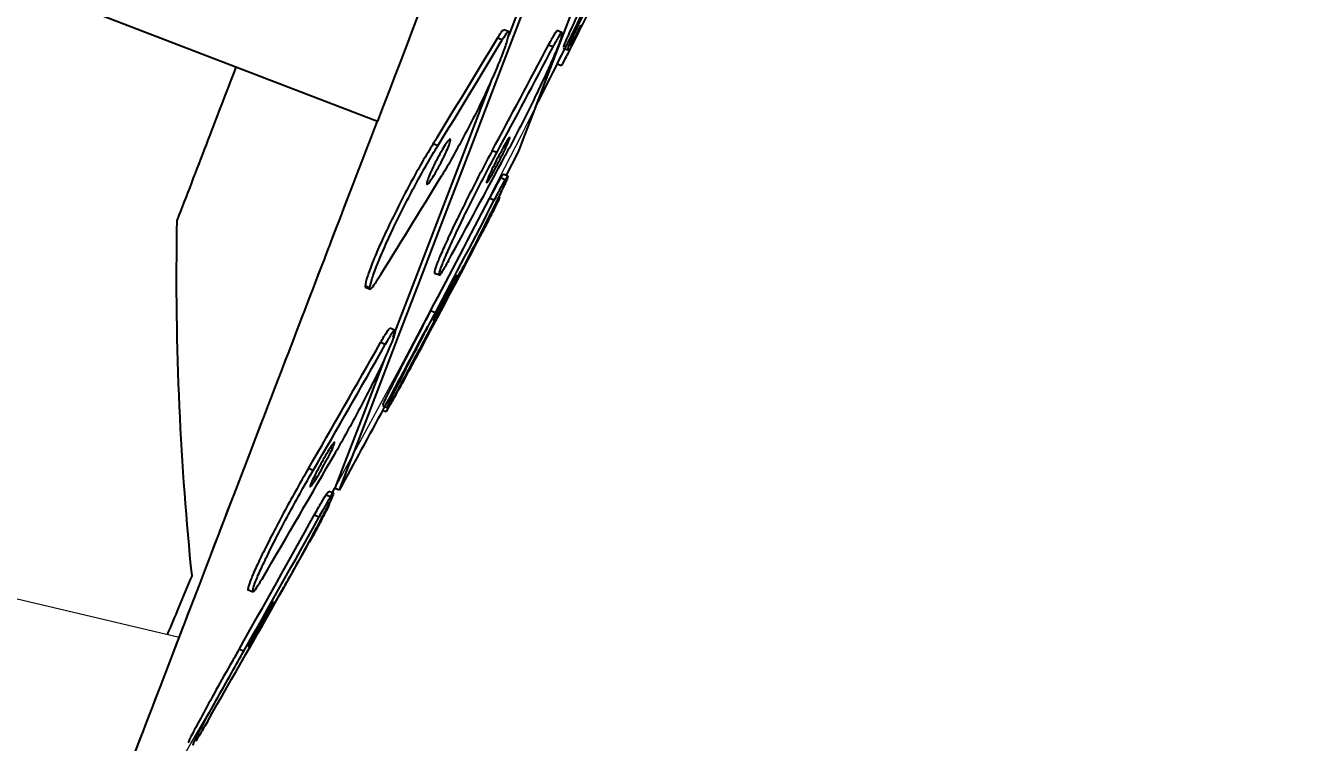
# Model space of a CAD drawing. Header units: millimetres. Extents: x 789 to 1209, y -1278 to -684.
# Drawn here: x 864.24 to 882.82, y -797.49 to -786.99 of the extents above; entities that cross this region are included whole.
import ezdxf

# ---------------------------------------------------------------- set-up
doc = ezdxf.new("R2010")
doc.units = ezdxf.units.MM
doc.header["$LTSCALE"] = 0.1
doc.layers.get('0').update_dxf_attribs({"lineweight": 13})
doc.layers.add('DIM', color=3, linetype='Continuous', lineweight=9)
doc.styles.get("Standard").update_dxf_attribs({"font": 'arial.ttf'})
doc.dimstyles.new('ISO-25', dxfattribs={"dimtxt": 2.5, "dimasz": 2.5, "dimexe": 1.25, "dimexo": 0.625, "dimtad": 1, "dimlfac": 1.333333, "dimtxsty": 'Standard', "dimcen": 2.5, "dimadec": 0, "dimazin": 0, "dimtfac": 1, "dimtmove": 0, "dimatfit": 3, "dimfxl": 0, "dimarcsym": 0})

# ---------------------------------------------------------------- blocks, each defined once
blk = doc.blocks.new('*D18')
at = {"layer": 'Defpoints', "color": 0}
for p in [(889.248, -721.665), (889.248, -735.525), (841.999, -806.746)]:
    blk.add_point(p, dxfattribs=at)
at = {"layer": 'DIM', "color": 0, "linetype": 'ByBlock', "lineweight": -2}
for p, q in [((841.999, -806.121), (841.999, -720.415)), ((889.248, -734.9), (889.248, -720.415)), ((845.999, -721.665), (885.248, -721.665))]:
    blk.add_line(p, q, dxfattribs=at)
at = {"layer": 'DIM', "color": 0}
for points in [[(845.999, -720.998), (845.999, -722.331), (841.999, -721.665)], [(885.248, -720.998), (885.248, -722.331), (889.248, -721.665)]]:
    blk.add_solid(points, dxfattribs=at)
at = {"layer": 'DIM', "color": 0, "insert": (865.623, -718.996), "char_height": 4, "attachment_point": 5}
blk.add_mtext('63', dxfattribs=at)
blk = doc.blocks.new('*D19')
at = {"layer": 'Defpoints', "color": 0}
for p in [(879.867, -731.925), (892.294, -731.925), (836.068, -950.146)]:
    blk.add_point(p, dxfattribs=at)
at = {"layer": 'DIM', "color": 0, "linetype": 'ByBlock', "lineweight": -2}
for p, q in [((880.492, -731.925), (893.544, -731.925)), ((892.294, -946.146), (892.294, -735.925)), ((836.693, -950.146), (893.544, -950.146))]:
    blk.add_line(p, q, dxfattribs=at)
at = {"layer": 'DIM', "color": 0}
for points in [[(891.627, -735.925), (892.961, -735.925), (892.294, -731.925)], [(891.627, -946.146), (892.961, -946.146), (892.294, -950.146)]]:
    blk.add_solid(points, dxfattribs=at)
at = {"layer": 'DIM', "color": 0, "insert": (889.627, -841.035), "char_height": 4, "attachment_point": 5, "rotation": 90}
blk.add_mtext('290', dxfattribs=at)

msp = doc.modelspace()

# ---------------------------------------------------------------- linework, layer by layer
at = {"color": 7, "linetype": 'Continuous'}
for p, q in [((888.848, -737.713), (864.483, -801.186)), ((878.535, -764.579), (864.498, -801.147)), ((869.395, -788.39), (876.666, -769.45)), ((869.395, -788.39), (864.483, -801.186)), ((866.492, -795.954), (857.482, -793.822))]:
    msp.add_line(p, q, dxfattribs=at)
at = {"color": 7, "linetype": 'Continuous', "lineweight": 25}
for p, q in [((871.317, -787.077), (871.247, -787.05)), ((872.097, -787.089), (872.028, -787.062)), ((871.223, -787.199), (871.153, -787.173)), ((871.969, -787.302), (871.899, -787.276)), ((872.116, -787.318), (872.184, -787.344)), ((867.323, -787.594), (869.395, -788.39)), ((872.031, -787.551), (872.094, -787.575)), ((870.28, -788.75), (870.21, -788.724)), ((871.144, -788.851), (871.075, -788.825)), ((871.287, -789.182), (871.456, -788.851)), ((871.237, -789.17), (871.199, -789.222)), ((871.268, -789.249), (871.199, -789.222)), ((871.307, -789.195), (871.238, -789.168)), ((871.107, -789.548), (871.037, -789.521)), ((870.303, -790.648), (870.233, -790.622)), ((869.214, -790.805), (869.217, -790.823)), ((869.284, -790.832), (869.214, -790.805)), ((869.217, -790.824), (869.287, -790.851)), ((870.244, -791.196), (870.174, -791.17)), ((869.648, -791.451), (869.579, -791.424)), ((869.511, -791.661), (869.441, -791.634)), ((869.475, -792.558), (869.544, -792.584)), ((869.475, -792.627), (869.521, -792.645)), ((868.454, -793.506), (868.384, -793.479)), ((868.682, -793.815), (868.641, -793.867)), ((868.711, -793.893), (868.641, -793.867)), ((868.751, -793.84), (868.682, -793.814)), ((868.735, -793.832), (868.772, -793.766)), ((868.772, -793.766), (868.841, -793.793)), ((868.54, -794.189), (868.47, -794.162)), ((867.573, -795.288), (867.503, -795.261)), ((867.438, -796.155), (867.368, -796.128))]:
    msp.add_line(p, q, dxfattribs=at)
at = {"color": 8, "linetype": 'Continuous', "lineweight": 25}
msp.add_line((870.064, -791.667), (870.05, -791.662), dxfattribs=at)
at = {"color": 7, "linetype": 'Continuous', "lineweight": 25, "flags": 128}
for points in [[(871.456, -788.851), (871.48, -788.788), (871.554, -788.597), (871.675, -788.281), (871.844, -787.841), (872.059, -787.28), (872.319, -786.603), (872.622, -785.814), (872.966, -784.918), (873.348, -783.922), (873.767, -782.832), (874.218, -781.655), (874.7, -780.401), (875.208, -779.076), (875.74, -777.691), (876.291, -776.255), (876.858, -774.778), (877.438, -773.269), (878.025, -771.739), (878.616, -770.199), (879.207, -768.658)], [(868.841, -793.793), (868.866, -793.729), (868.939, -793.539), (869.06, -793.222), (869.229, -792.782), (869.445, -792.22), (869.706, -791.539), (870.012, -790.743), (870.36, -789.836), (870.749, -788.823), (871.176, -787.71), (871.64, -786.501), (872.138, -785.205), (872.667, -783.827), (873.224, -782.375), (873.807, -780.856), (874.412, -779.28), (875.036, -777.654), (875.676, -775.987), (876.329, -774.288), (876.99, -772.565), (877.656, -770.829), (878.325, -769.088)], [(873.248, -782.105), (873.155, -782.348), (872.597, -783.8), (872.068, -785.178), (871.571, -786.474), (871.32, -787.128)], [(860.414, -784.943), (864.905, -786.666), (867.323, -787.594)], [(871.063, -787.797), (870.679, -788.796), (870.29, -789.809), (869.942, -790.716), (869.637, -791.512), (869.621, -791.553)], [(869.494, -791.884), (869.375, -792.193), (869.16, -792.755), (868.991, -793.196), (868.869, -793.512), (868.796, -793.702), (868.772, -793.766)]]:
    msp.add_lwpolyline(points, dxfattribs=at)
at = {"color": 7, "linetype": 'Continuous', "lineweight": 25}
for centre, radius, start, end in [((925.221, -801.872), 83.365, 122.95922, 183.35148), ((702.363, -702.541), 189.773, 333.17378, 333.63392), ((765.111, -723.728), 123.572, 328.26644, 329.10818), ((765.128, -723.733), 123.629, 328.27059, 329.11194), ((722.555, -708.763), 168.725, 331.67247, 332.26836), ((722.642, -708.809), 168.7, 331.67524, 332.27121), ((722.302, -709.468), 168.817, 331.3392, 331.9352), ((764.435, -724.841), 123.918, 327.87868, 328.71913), ((702.834, -702.532), 189.366, 332.09062, 332.65357), ((702.779, -702.503), 189.503, 332.09329, 332.65583), ((713.102, -707.762), 177.98, 331.87307, 332.4536), ((702.858, -702.657), 189.407, 331.77595, 332.33914), ((702.363, -702.541), 189.847, 331.27165, 332.09666), ((722.446, -708.703), 168.775, 329.84745, 330.56931), ((722.473, -708.717), 168.819, 329.85097, 330.57264), ((721.999, -709.296), 169.092, 329.51459, 330.23576), ((702.669, -702.442), 189.48, 330.3674, 331.04883), ((702.627, -702.418), 189.602, 330.37083, 331.05182), ((712.751, -707.57), 178.306, 330.14631, 330.79941), ((702.707, -702.576), 189.504, 330.05242, 330.73433)]:
    msp.add_arc(centre, radius, start, end, dxfattribs=at)
at = {"color": 7, "linetype": 'Continuous'}
msp.add_arc((702.363, -702.541), 189.773, 328.68082, 339, dxfattribs=at)
at = {"color": 7, "linetype": 'Continuous', "lineweight": 25}
for points, knots in [([(888.848, -737.713), (888.848, -737.713), (888.692, -738.12), (888.08, -739.714), (887.624, -740.902), (886.446, -743.97), (885.725, -745.85), (884.071, -750.159), (883.138, -752.588), (881.133, -757.811), (880.061, -760.605), (877.857, -766.346), (876.726, -769.293), (874.491, -775.116), (873.386, -777.992), (871.289, -783.457), (870.296, -786.044), (869.395, -788.389)], [0, 0, 0, 0, 0.125, 0.125, 0.25, 0.25, 0.375, 0.375, 0.5, 0.5, 0.625, 0.625, 0.75, 0.75, 0.875, 0.875, 1, 1, 1, 1]), ([(872.725, -786.009), (872.653, -786.157), (872.508, -786.455), (872.319, -786.851), (872.184, -787.144), (872.113, -787.305), (872.12, -787.301), (872.123, -787.299)], [0, 0, 0, 0, 0.216681, 0.43601, 0.654755, 0.872635, 1, 1, 1, 1]), ([(872.187, -787.337), (872.186, -787.339), (872.171, -787.362), (872.212, -787.262), (872.314, -787.037), (872.482, -786.682), (872.652, -786.328), (872.76, -786.107), (872.795, -786.035)], [0, 0, 0, 0, 0.024075, 0.241474, 0.458679, 0.676171, 0.894403, 1, 1, 1, 1]), ([(872.099, -787.562), (872.097, -787.566), (872.088, -787.588), (872.145, -787.481), (872.266, -787.244), (872.415, -786.945), (872.517, -786.739), (872.55, -786.672)], [0, 0, 0, 0, 0.059514, 0.328821, 0.598481, 0.869058, 1, 1, 1, 1]), ([(871.153, -787.173), (871.17, -787.146), (871.203, -787.093), (871.235, -787.052), (871.243, -787.054), (871.246, -787.054)], [0, 0, 0, 0, 0.366741, 0.734218, 1, 1, 1, 1]), ([(871.32, -787.096), (871.324, -787.073), (871.316, -787.071), (871.281, -787.107), (871.255, -787.146), (871.223, -787.199)], [0, 0, 0, 0, 0.5, 0.5, 1, 1, 1, 1]), ([(872.028, -787.062), (872.024, -787.061), (872.009, -787.08), (871.964, -787.156), (871.933, -787.212), (871.899, -787.276)], [0, 0, 0, 0, 0.5, 0.5, 1, 1, 1, 1]), ([(872.374, -786.986), (872.34, -787.054), (872.307, -787.12), (872.252, -787.228), (872.231, -787.268), (872.22, -787.288)], [0, 0, 0, 0, 0.5, 0.5, 1, 1, 1, 1]), ([(871.32, -787.096), (871.315, -787.132), (871.303, -787.18), (871.266, -787.296), (871.241, -787.366), (871.181, -787.521), (871.145, -787.608), (871.064, -787.793), (871.02, -787.891), (870.924, -788.095), (870.873, -788.201), (870.767, -788.411), (870.712, -788.518), (870.548, -788.826), (870.438, -789.021), (870.34, -789.184)], [0, 0, 0, 0, 0.125, 0.125, 0.25, 0.25, 0.375, 0.375, 0.5, 0.5, 0.625, 0.625, 0.75, 0.75, 1, 1, 1, 1]), ([(872.097, -787.089), (872.103, -787.092), (872.103, -787.107), (872.089, -787.163), (872.075, -787.203), (872.037, -787.306), (872.011, -787.368), (871.949, -787.512), (871.913, -787.592), (871.832, -787.769), (871.787, -787.864), (871.692, -788.062), (871.641, -788.167), (871.484, -788.48), (871.373, -788.695), (871.269, -788.891)], [0, 0, 0, 0, 0.125, 0.125, 0.25, 0.25, 0.375, 0.375, 0.5, 0.5, 0.625, 0.625, 0.75, 0.75, 1, 1, 1, 1]), ([(871.969, -787.302), (872.003, -787.238), (872.033, -787.183), (872.079, -787.107), (872.094, -787.087), (872.097, -787.089)], [0, 0, 0, 0, 0.5, 0.5, 1, 1, 1, 1]), ([(864.483, -801.186), (864.483, -801.186), (864.466, -801.241), (864.53, -801.059), (864.696, -800.633), (864.99, -799.867), (865.392, -798.818), (865.904, -797.484), (866.52, -795.88), (867.233, -794.022), (867.969, -792.104), (868.693, -790.218), (869.161, -788.999), (869.395, -788.389)], [0, 0, 0, 0, 0.000014, 0.105424, 0.210834, 0.316244, 0.421653, 0.527063, 0.632473, 0.737883, 0.843293, 0.921646, 1, 1, 1, 1]), ([(870.21, -788.724), (870.16, -788.805), (870.106, -788.894), (869.998, -789.082), (869.942, -789.182), (869.831, -789.388), (869.776, -789.492), (869.669, -789.703), (869.617, -789.808), (869.52, -790.01), (869.474, -790.11), (869.392, -790.294), (869.356, -790.379), (869.294, -790.536), (869.269, -790.604), (869.232, -790.721), (869.219, -790.769), (869.214, -790.805)], [0, 0, 0, 0, 0.125, 0.125, 0.25, 0.25, 0.375, 0.375, 0.5, 0.5, 0.625, 0.625, 0.75, 0.75, 0.875, 0.875, 1, 1, 1, 1]), ([(870.121, -789.282), (870.131, -789.244), (870.158, -789.174), (870.235, -789.01), (870.283, -788.917), (870.372, -788.762), (870.412, -788.7), (870.462, -788.642), (870.471, -788.648), (870.453, -788.723), (870.425, -788.793), (870.349, -788.957), (870.301, -789.05), (870.211, -789.206), (870.171, -789.268), (870.122, -789.325), (870.112, -789.32), (870.121, -789.282)], [0, 0, 0, 0, 0.125, 0.125, 0.25, 0.25, 0.375, 0.375, 0.5, 0.5, 0.625, 0.625, 0.75, 0.75, 0.875, 0.875, 1, 1, 1, 1]), ([(870.994, -789.284), (870.997, -789.267), (871.018, -789.214), (871.085, -789.07), (871.131, -788.978), (871.22, -788.809), (871.262, -788.732), (871.322, -788.635), (871.338, -788.617), (871.332, -788.651), (871.311, -788.703), (871.244, -788.847), (871.198, -788.938), (871.109, -789.109), (871.066, -789.186), (871.007, -789.282), (870.991, -789.301), (870.994, -789.284)], [0, 0, 0, 0, 0.125, 0.125, 0.25, 0.25, 0.375, 0.375, 0.5, 0.5, 0.625, 0.625, 0.75, 0.75, 0.875, 0.875, 1, 1, 1, 1]), ([(869.284, -790.832), (869.289, -790.796), (869.301, -790.749), (869.339, -790.632), (869.364, -790.563), (869.425, -790.408), (869.462, -790.321), (869.544, -790.136), (869.589, -790.039), (869.687, -789.835), (869.739, -789.729), (869.846, -789.52), (869.902, -789.413), (870.068, -789.106), (870.18, -788.912), (870.28, -788.75)], [0, 0, 0, 0, 0.125, 0.125, 0.25, 0.25, 0.375, 0.375, 0.5, 0.5, 0.625, 0.625, 0.75, 0.75, 1, 1, 1, 1]), ([(871.075, -788.825), (871.022, -788.922), (870.967, -789.026), (870.859, -789.233), (870.805, -789.339), (870.698, -789.549), (870.648, -789.651), (870.551, -789.849), (870.505, -789.944), (870.423, -790.119), (870.386, -790.2), (870.323, -790.343), (870.297, -790.405), (870.237, -790.559), (870.222, -790.616), (870.233, -790.622)], [0, 0, 0, 0, 0.125, 0.125, 0.25, 0.25, 0.375, 0.375, 0.5, 0.5, 0.625, 0.625, 0.75, 0.75, 1, 1, 1, 1]), ([(870.303, -790.648), (870.297, -790.646), (870.298, -790.63), (870.313, -790.575), (870.327, -790.535), (870.367, -790.433), (870.393, -790.37), (870.456, -790.227), (870.492, -790.147), (870.575, -789.971), (870.62, -789.876), (870.717, -789.678), (870.769, -789.574), (870.927, -789.261), (871.039, -789.047), (871.144, -788.851)], [0, 0, 0, 0, 0.125, 0.125, 0.25, 0.25, 0.375, 0.375, 0.5, 0.5, 0.625, 0.625, 0.75, 0.75, 1, 1, 1, 1]), ([(871.268, -789.249), (871.287, -789.219), (871.299, -789.201), (871.31, -789.192), (871.309, -789.2), (871.294, -789.24), (871.28, -789.272), (871.239, -789.361), (871.213, -789.416), (871.149, -789.547), (871.112, -789.623), (871.029, -789.788), (870.983, -789.88), (870.837, -790.166), (870.727, -790.378), (870.618, -790.587)], [0, 0, 0, 0, 0.125, 0.125, 0.25, 0.25, 0.375, 0.375, 0.5, 0.5, 0.625, 0.625, 0.75, 0.75, 1, 1, 1, 1]), ([(871.199, -789.222), (871.187, -789.241), (871.165, -789.281), (871.107, -789.387), (871.073, -789.453), (871.037, -789.521)], [0, 0, 0, 0, 0.5, 0.5, 1, 1, 1, 1]), ([(871.107, -789.548), (871.142, -789.48), (871.177, -789.414), (871.234, -789.308), (871.256, -789.268), (871.268, -789.249)], [0, 0, 0, 0, 0.5, 0.5, 1, 1, 1, 1]), ([(871.09, -789.714), (871.127, -789.64), (871.193, -789.507), (871.192, -789.501), (871.192, -789.498)], [0, 0, 0, 0, 0.564012, 1, 1, 1, 1]), ([(866.679, -795.046), (866.598, -794.262), (866.535, -793.435), (866.457, -791.698), (866.442, -790.787), (866.462, -789.835)], [0, 0, 0, 0, 0.5, 0.5, 1, 1, 1, 1]), ([(870.906, -790.072), (870.94, -790.006), (870.976, -789.936), (871.042, -789.809), (871.07, -789.753), (871.09, -789.714)], [0, 0, 0, 0, 0.5, 0.5, 1, 1, 1, 1]), ([(870.435, -790.436), (870.4, -790.5), (870.369, -790.555), (870.322, -790.63), (870.307, -790.65), (870.303, -790.648)], [0, 0, 0, 0, 0.5, 0.5, 1, 1, 1, 1]), ([(869.384, -790.73), (869.351, -790.783), (869.324, -790.821), (869.288, -790.857), (869.28, -790.855), (869.284, -790.832)], [0, 0, 0, 0, 0.5, 0.5, 1, 1, 1, 1]), ([(870.225, -791.285), (870.241, -791.251), (870.274, -791.185), (870.356, -791.026), (870.405, -790.933), (870.49, -790.774), (870.526, -790.709), (870.565, -790.642), (870.567, -790.643), (870.536, -790.71), (870.503, -790.776), (870.421, -790.935), (870.373, -791.027), (870.287, -791.187), (870.251, -791.252), (870.212, -791.318), (870.209, -791.318), (870.225, -791.285)], [0, 0, 0, 0, 0.125, 0.125, 0.25, 0.25, 0.375, 0.375, 0.5, 0.5, 0.625, 0.625, 0.75, 0.75, 0.875, 0.875, 1, 1, 1, 1]), ([(870.174, -791.17), (870.147, -791.222), (870.041, -791.422), (869.86, -791.769), (869.664, -792.151), (869.53, -792.42), (869.467, -792.555), (869.479, -792.543), (869.483, -792.539)], [0, 0, 0, 0, 0.073843, 0.284873, 0.495384, 0.704526, 0.912191, 1, 1, 1, 1]), ([(869.547, -792.576), (869.545, -792.578), (869.53, -792.601), (869.574, -792.502), (869.682, -792.279), (869.86, -791.93), (870.057, -791.551), (870.19, -791.3), (870.244, -791.196)], [0, 0, 0, 0, 0.02456, 0.231428, 0.438053, 0.645278, 0.853825, 1, 1, 1, 1]), ([(869.648, -791.451), (869.655, -791.454), (869.656, -791.47), (869.642, -791.526), (869.629, -791.567), (869.589, -791.669), (869.562, -791.731), (869.498, -791.874), (869.461, -791.954), (869.376, -792.129), (869.328, -792.224), (869.229, -792.42), (869.175, -792.524), (869.01, -792.834), (868.893, -793.046), (868.783, -793.239)], [0, 0, 0, 0, 0.125, 0.125, 0.25, 0.25, 0.375, 0.375, 0.5, 0.5, 0.625, 0.625, 0.75, 0.75, 1, 1, 1, 1]), ([(869.441, -791.634), (869.476, -791.571), (869.509, -791.516), (869.558, -791.442), (869.574, -791.422), (869.579, -791.424)], [0, 0, 0, 0, 0.5, 0.5, 1, 1, 1, 1]), ([(869.648, -791.451), (869.644, -791.449), (869.628, -791.468), (869.579, -791.543), (869.546, -791.597), (869.511, -791.661)], [0, 0, 0, 0, 0.5, 0.5, 1, 1, 1, 1]), ([(869.526, -792.631), (869.524, -792.635), (869.516, -792.658), (869.579, -792.553), (869.71, -792.32), (869.884, -792.001), (870.011, -791.764), (870.064, -791.667)], [0, 0, 0, 0, 0.057384, 0.310796, 0.564946, 0.820713, 1, 1, 1, 1]), ([(869.746, -792.232), (869.709, -792.299), (869.674, -792.364), (869.615, -792.471), (869.593, -792.51), (869.581, -792.53)], [0, 0, 0, 0, 0.5, 0.5, 1, 1, 1, 1]), ([(868.414, -793.72), (868.427, -793.684), (868.459, -793.616), (868.541, -793.456), (868.592, -793.364), (868.682, -793.209), (868.722, -793.146), (868.769, -793.084), (868.775, -793.087), (868.749, -793.158), (868.718, -793.226), (868.635, -793.386), (868.586, -793.478), (868.494, -793.635), (868.455, -793.697), (868.408, -793.758), (868.401, -793.756), (868.414, -793.72)], [0, 0, 0, 0, 0.125, 0.125, 0.25, 0.25, 0.375, 0.375, 0.5, 0.5, 0.625, 0.625, 0.75, 0.75, 0.875, 0.875, 1, 1, 1, 1]), ([(868.384, -793.479), (868.328, -793.575), (868.27, -793.677), (868.156, -793.882), (868.099, -793.986), (867.986, -794.194), (867.933, -794.294), (867.831, -794.49), (867.783, -794.585), (867.697, -794.758), (867.658, -794.839), (867.592, -794.982), (867.566, -795.043), (867.504, -795.197), (867.489, -795.255), (867.503, -795.261)], [0, 0, 0, 0, 0.125, 0.125, 0.25, 0.25, 0.375, 0.375, 0.5, 0.5, 0.625, 0.625, 0.75, 0.75, 1, 1, 1, 1]), ([(867.573, -795.288), (867.566, -795.285), (867.566, -795.269), (867.58, -795.213), (867.594, -795.173), (867.635, -795.071), (867.662, -795.009), (867.728, -794.866), (867.766, -794.786), (867.853, -794.612), (867.901, -794.517), (868.002, -794.322), (868.057, -794.219), (868.224, -793.91), (868.342, -793.699), (868.454, -793.506)], [0, 0, 0, 0, 0.125, 0.125, 0.25, 0.25, 0.375, 0.375, 0.5, 0.5, 0.625, 0.625, 0.75, 0.75, 1, 1, 1, 1]), ([(868.711, -793.893), (868.731, -793.864), (868.743, -793.847), (868.755, -793.837), (868.754, -793.845), (868.738, -793.885), (868.723, -793.918), (868.68, -794.006), (868.652, -794.06), (868.584, -794.19), (868.545, -794.265), (868.458, -794.429), (868.409, -794.52), (868.254, -794.803), (868.139, -795.012), (868.024, -795.217)], [0, 0, 0, 0, 0.125, 0.125, 0.25, 0.25, 0.375, 0.375, 0.5, 0.5, 0.625, 0.625, 0.75, 0.75, 1, 1, 1, 1]), ([(868.47, -794.162), (868.507, -794.095), (868.544, -794.03), (868.605, -793.925), (868.628, -793.886), (868.641, -793.867)], [0, 0, 0, 0, 0.5, 0.5, 1, 1, 1, 1]), ([(868.711, -793.893), (868.698, -793.912), (868.675, -793.951), (868.614, -794.057), (868.577, -794.122), (868.54, -794.189)], [0, 0, 0, 0, 0.5, 0.5, 1, 1, 1, 1]), ([(868.591, -794.206), (868.629, -794.132), (868.697, -794.001), (868.695, -793.993), (868.694, -793.989)], [0, 0, 0, 0, 0.562118, 1, 1, 1, 1]), ([(868.591, -794.206), (868.571, -794.245), (868.541, -794.3), (868.472, -794.426), (868.434, -794.496), (868.398, -794.56)], [0, 0, 0, 0, 0.5, 0.5, 1, 1, 1, 1]), ([(866.679, -795.046), (866.613, -795.203), (866.491, -795.494), (866.371, -795.781), (866.315, -795.912)], [0, 0, 0, 0, 0.02631871, 0.04873046, 0.04873046, 0.04873046, 0.04873046]), ([(867.715, -795.08), (867.678, -795.142), (867.644, -795.196), (867.594, -795.27), (867.577, -795.29), (867.573, -795.288)], [0, 0, 0, 0, 0.5, 0.5, 1, 1, 1, 1]), ([(867.514, -796.068), (867.529, -796.037), (867.562, -795.974), (867.647, -795.82), (867.699, -795.728), (867.79, -795.57), (867.83, -795.503), (867.875, -795.43), (867.88, -795.427), (867.851, -795.487), (867.817, -795.55), (867.732, -795.705), (867.681, -795.795), (867.589, -795.956), (867.549, -796.023), (867.504, -796.094), (867.5, -796.098), (867.514, -796.068)], [0, 0, 0, 0, 0.125, 0.125, 0.25, 0.25, 0.375, 0.375, 0.5, 0.5, 0.625, 0.625, 0.75, 0.75, 0.875, 0.875, 1, 1, 1, 1]), ([(867.368, -796.128), (867.335, -796.185), (867.219, -796.39), (867.024, -796.738), (866.817, -797.113), (866.68, -797.373), (866.616, -797.5), (866.63, -797.486), (866.634, -797.482)], [0, 0, 0, 0, 0.082696, 0.294987, 0.506493, 0.715868, 0.922935, 1, 1, 1, 1]), ([(866.698, -797.518), (866.697, -797.521), (866.68, -797.542), (866.726, -797.446), (866.84, -797.228), (867.027, -796.884), (867.237, -796.509), (867.378, -796.259), (867.438, -796.155)], [0, 0, 0, 0, 0.023723, 0.229452, 0.434874, 0.641311, 0.849832, 1, 1, 1, 1]), ([(866.909, -797.178), (866.871, -797.245), (866.833, -797.309), (866.771, -797.414), (866.747, -797.453), (866.734, -797.473)], [0, 0, 0, 0, 0.5, 0.5, 1, 1, 1, 1])]:
    msp.add_open_spline(points, degree=3, knots=knots, dxfattribs=at)
msp.add_open_spline([(867.323, -787.594), (867.174, -787.981), (866.882, -788.742), (866.6, -789.476), (866.462, -789.835)], degree=3, dxfattribs=at)

# ---------------------------------------------------------------- dimensions: what is measured, and where the dimension line sits
at = {"layer": 'DIM'}
dim = msp.add_linear_dim(base=(889.248, -721.665), p1=(841.999, -806.746), p2=(889.248, -735.525), dimstyle='ISO-25', override={"dimtxt": 4, "dimasz": 4, "dimdec": 1, "dimlfac": 1.333333, "dimtdec": 1, "dimfxl": 1.25, "dimarcsym": 1}, dxfattribs=at)
dim.commit()
dim.dimension.update_dxf_attribs({"geometry": '*D18', "text_midpoint": (865.623, -718.996)})
dim = msp.add_linear_dim(base=(892.294, -731.925), p1=(836.068, -950.146), p2=(879.867, -731.925), angle=90, text='290', dimstyle='ISO-25', override={"dimtxt": 4, "dimasz": 4, "dimdec": 1, "dimlfac": 1.333333, "dimtdec": 1, "dimfxl": 1.25, "dimarcsym": 1}, dxfattribs=at)
dim.commit()
dim.dimension.update_dxf_attribs({"geometry": '*D19', "text_midpoint": (889.627, -841.035)})

doc.saveas('drawing.dxf')
